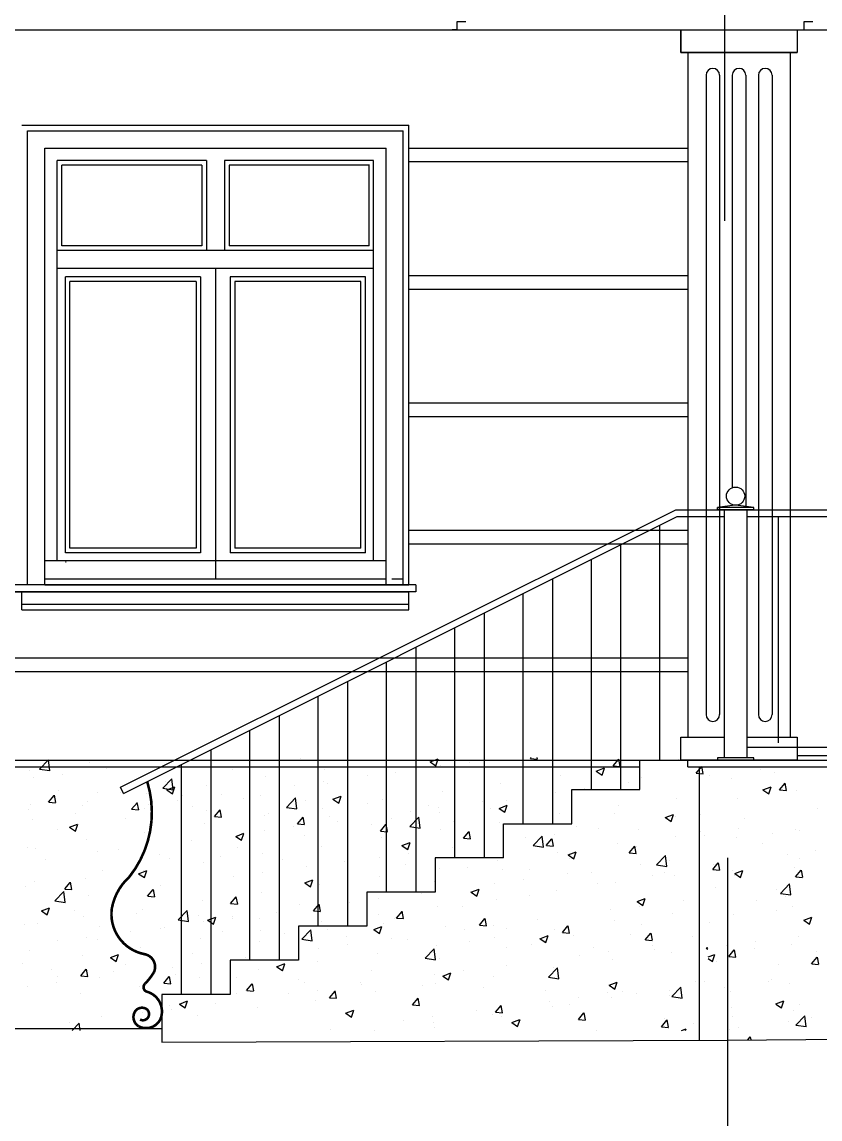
# Model space of a CAD drawing. Extents: x -133165 to 20117, y 15722 to 63536.
# Drawn here: x -75167 to -71661, y 46737 to 51559 of the extents above; entities that cross this region are included whole.
import ezdxf

# ---------------------------------------------------------------- set-up
doc = ezdxf.new("R2010")
doc.units = 0
doc.linetypes.add('GOST2_303_5', pattern=[24, 20, -1.5, 1, -1.5])
doc.layers.get('0').update_dxf_attribs({"linetype": 'CONTINUOUS'})
for name, color, linetype in [('AXIS', 7, 'GOST2_303_5'), ('C1', 33, 'CONTINUOUS'), ('DOORS', 32, 'CONTINUOUS'), ('FRIZ', 173, 'CONTINUOUS'), ('WALL', 5, 'CONTINUOUS')]:
    doc.layers.add(name, color=color, linetype=linetype)

# ---------------------------------------------------------------- blocks, each defined once
blk = doc.blocks.new('*X61')
at = {"linetype": 'CONTINUOUS', "ltscale": 10}
for p, q in [((-75090.1, 48275), (-75050.5, 48316.3)), ((-75044.9, 48267.9), (-75050.5, 48316.2)), ((-74476.1, 48320.9), (-74476.1, 48320.9)), ((-73945.8, 48322.6), (-73945.8, 48322.6)), ((-73374.5, 48306.9), (-73339, 48320.5)), ((-73349, 48289.6), (-73338.7, 48320.3)), ((-72934.4, 48321), (-72930, 48326.2)), ((-72934.1, 48320.9), (-72903.8, 48318.2)), ((-72903.3, 48318.7), (-72904.7, 48326.2)), ((-72570.1, 48289.1), (-72545.6, 48318.3)), ((-72539, 48286.8), (-72544.8, 48318.7)), ((-72283.8, 48316.7), (-72283.8, 48316.7)), ((-75132.7, 48267.5), (-75132.7, 48267.5)), ((-75090, 48275.1), (-75044.8, 48268.1)), ((-74871.9, 48303.2), (-74871.9, 48303.2)), ((-74796.9, 48278.7), (-74796.9, 48278.7)), ((-74242.1, 48271.7), (-74242.1, 48271.7)), ((-73840.2, 48273), (-73840.2, 48273)), ((-73576.4, 48311.1), (-73576.4, 48311.1)), ((-73374.3, 48306.7), (-73349.1, 48289.7)), ((-73329, 48289.2), (-73329, 48289.2)), ((-73231.6, 48312.7), (-73231.6, 48312.7)), ((-73201.8, 48305.9), (-73201.8, 48305.9)), ((-72644.5, 48266.2), (-72608.9, 48279.8)), ((-72644.3, 48266), (-72619, 48249)), ((-72618.9, 48248.9), (-72608.6, 48279.6)), ((-72569.7, 48289), (-72539.4, 48286.4)), ((-72540.4, 48284.1), (-72540.4, 48284.1)), ((-72205.7, 48257.2), (-72181.2, 48286.4)), ((-72174.6, 48255), (-72180.5, 48286.8)), ((-75116.5, 48236.6), (-75116.5, 48236.6)), ((-74989.3, 48253.4), (-74989.3, 48253.4)), ((-74547.9, 48190.9), (-74508.3, 48232.2)), ((-74538.3, 48220.9), (-74538.3, 48220.9)), ((-74502.7, 48183.8), (-74508.3, 48232.1)), ((-74096.8, 48240.5), (-74096.8, 48240.5)), ((-73842.2, 48221.6), (-73842.2, 48221.6)), ((-73649.8, 48247), (-73649.8, 48247)), ((-73527.8, 48261.9), (-73527.8, 48261.9)), ((-72801.3, 48248.4), (-72801.3, 48248.4)), ((-72445, 48236.7), (-72445, 48236.7)), ((-72205.4, 48257.1), (-72175, 48254.5)), ((-72181.8, 48257.5), (-72181.8, 48257.5)), ((-75006.5, 48182.2), (-75006.5, 48182.2)), ((-74834.6, 48170), (-74834.6, 48170)), ((-74735.3, 48170.7), (-74735.3, 48170.7)), ((-74547.9, 48191), (-74502.7, 48184)), ((-74531.4, 48183.7), (-74495.9, 48197.4)), ((-74531.2, 48183.6), (-74505.9, 48166.5)), ((-74505.9, 48166.5), (-74495.6, 48197.2)), ((-74357.6, 48204.7), (-74357.6, 48204.7)), ((-73969.4, 48204.9), (-73969.4, 48204.9)), ((-73824.1, 48211), (-73824.1, 48211)), ((-73321.7, 48177.8), (-73321.7, 48177.8)), ((-73065.1, 48210.3), (-73065.1, 48210.3)), ((-72822.2, 48173.1), (-72822.2, 48173.1)), ((-72741.3, 48185.8), (-72741.3, 48185.8)), ((-72695, 48189.9), (-72695, 48189.9)), ((-72502.6, 48215.2), (-72502.6, 48215.2)), ((-75050.2, 48130.1), (-75025.7, 48159.3)), ((-75049.8, 48130.1), (-75019.5, 48127.4)), ((-75019.1, 48127.9), (-75024.9, 48159.7)), ((-74878.1, 48134.1), (-74878.1, 48134.1)), ((-74685.8, 48098.2), (-74661.3, 48127.4)), ((-74654.7, 48096), (-74660.6, 48127.8)), ((-74621.5, 48166.6), (-74621.5, 48166.6)), ((-74482.6, 48137.3), (-74482.6, 48137.3)), ((-74464.2, 48159.3), (-74464.2, 48159.3)), ((-74290.2, 48162.6), (-74290.2, 48162.6)), ((-74193, 48147.8), (-74193, 48147.8)), ((-74120.3, 48160.2), (-74120.3, 48160.2)), ((-74005.8, 48106.9), (-73966.2, 48148.1)), ((-73960.6, 48099.8), (-73966.2, 48148)), ((-73921.8, 48136.4), (-73921.8, 48136.4)), ((-73801.4, 48143), (-73765.8, 48156.7)), ((-73801.2, 48142.9), (-73775.9, 48125.8)), ((-73775.8, 48125.8), (-73765.5, 48156.5)), ((-73650.6, 48124.9), (-73650.6, 48124.9)), ((-73582.5, 48142), (-73582.5, 48142)), ((-73143, 48130.9), (-73143, 48130.9)), ((-73037.5, 48135), (-73037.5, 48135)), ((-72290, 48147.6), (-72290, 48147.6)), ((-75138.9, 48098.4), (-75138.9, 48098.4)), ((-75130.8, 48119.2), (-75130.8, 48119.2)), ((-74930.6, 48078.3), (-74930.6, 48078.3)), ((-74899.4, 48114), (-74899.4, 48114)), ((-74685.5, 48098.2), (-74655.1, 48095.5)), ((-74628.2, 48102.5), (-74628.2, 48102.5)), ((-74609.8, 48120.6), (-74609.8, 48120.6)), ((-74416.6, 48109.3), (-74416.6, 48109.3)), ((-74357.1, 48091.1), (-74357.1, 48091.1)), ((-74321.4, 48066.4), (-74296.9, 48095.5)), ((-74290.3, 48064.1), (-74296.2, 48096)), ((-74085.9, 48079.6), (-74085.9, 48079.6)), ((-74005.7, 48106.9), (-73960.5, 48099.9)), ((-73846.4, 48103.9), (-73846.4, 48103.9)), ((-73462.6, 48088.8), (-73462.6, 48088.8)), ((-73379.4, 48113.5), (-73379.4, 48113.5)), ((-73335.4, 48105.6), (-73335.4, 48105.6)), ((-73333.8, 48084.1), (-73333.8, 48084.1)), ((-73108.3, 48102), (-73108.3, 48102)), ((-73071.3, 48102.3), (-73035.7, 48116)), ((-73071.1, 48102.2), (-73045.8, 48085.1)), ((-73045.8, 48085.1), (-73035.5, 48115.8)), ((-72837.1, 48090.5), (-72837.1, 48090.5)), ((-72807.4, 48079.3), (-72807.4, 48079.3)), ((-72565.9, 48079.1), (-72565.9, 48079.1)), ((-72546.6, 48115), (-72546.6, 48115)), ((-72341.3, 48061.6), (-72305.7, 48075.3)), ((-72315.7, 48044.4), (-72305.4, 48075.1)), ((-72188.3, 48073.8), (-72188.3, 48073.8)), ((-75123, 48053), (-75123, 48053)), ((-74958.3, 48019.9), (-74922.7, 48033.5)), ((-74932.7, 48002.6), (-74922.4, 48033.3)), ((-74712.8, 48058.5), (-74712.8, 48058.5)), ((-74363.8, 48035.6), (-74363.8, 48035.6)), ((-74321.1, 48066.3), (-74290.7, 48063.6)), ((-74103, 48071.4), (-74103, 48071.4)), ((-73957.1, 48034.5), (-73932.6, 48063.7)), ((-73956.7, 48034.4), (-73926.4, 48031.8)), ((-73926, 48032.2), (-73931.8, 48064.1)), ((-73814.7, 48068.1), (-73814.7, 48068.1)), ((-73783.4, 48046.6), (-73783.4, 48046.6)), ((-73630.1, 48033.3), (-73630.1, 48033.3)), ((-73592.7, 48002.6), (-73568.2, 48031.8)), ((-73561.6, 48000.4), (-73567.5, 48032.2)), ((-73543.5, 48056.7), (-73543.5, 48056.7)), ((-73463.6, 48022.8), (-73424, 48064)), ((-73418.4, 48015.7), (-73424, 48063.9)), ((-73272.3, 48045.2), (-73272.3, 48045.2)), ((-73071.3, 48041.2), (-73071.3, 48041.2)), ((-73001.1, 48033.8), (-73001.1, 48033.8)), ((-72341, 48061.5), (-72315.8, 48044.5)), ((-72315.5, 48057.1), (-72315.5, 48057.1)), ((-72294.7, 48067.6), (-72294.7, 48067.6)), ((-75009.1, 48007.6), (-75009.1, 48007.6)), ((-74958, 48019.7), (-74932.8, 48002.7)), ((-74627.7, 47997.5), (-74627.7, 47997.5)), ((-74228.2, 47979.2), (-74192.6, 47992.8)), ((-74228, 47979), (-74202.7, 47962)), ((-74202.7, 47961.9), (-74192.4, 47992.6)), ((-74103, 48004.5), (-74103, 48004.5)), ((-73975.8, 48021.3), (-73975.8, 48021.3)), ((-73926.3, 47982.4), (-73926.3, 47982.4)), ((-73592.4, 48002.5), (-73562, 47999.9)), ((-73463.6, 48022.8), (-73418.4, 48015.8)), ((-73327.9, 48008.7), (-73327.9, 48008.7)), ((-73228.3, 47970.7), (-73203.8, 47999.9)), ((-73197.2, 47968.5), (-73203.1, 48000.3)), ((-72921.4, 47938.7), (-72881.9, 47979.9)), ((-72876.3, 47931.6), (-72881.9, 47979.8)), ((-72828.7, 47989.5), (-72828.7, 47989.5)), ((-72730, 48022.3), (-72730, 48022.3)), ((-72636.3, 48014.9), (-72636.3, 48014.9)), ((-72458.8, 48010.9), (-72458.8, 48010.9)), ((-72296.2, 47978.4), (-72296.2, 47978.4)), ((-72187.6, 47999.4), (-72187.6, 47999.4)), ((-72169.7, 47984.4), (-72169.7, 47984.4)), ((-75145.1, 47929.2), (-75145.1, 47929.2)), ((-74884.2, 47965), (-74884.2, 47965)), ((-74616.2, 47937), (-74616.2, 47937)), ((-74423.8, 47962.3), (-74423.8, 47962.3)), ((-74222.6, 47931.6), (-74222.6, 47931.6)), ((-73852.6, 47934.8), (-73852.6, 47934.8)), ((-73588.7, 47972.9), (-73588.7, 47972.9)), ((-73498.1, 47938.5), (-73462.6, 47952.1)), ((-73497.9, 47938.3), (-73472.7, 47921.3)), ((-73472.6, 47921.3), (-73462.3, 47951.9)), ((-73276.7, 47930.5), (-73276.7, 47930.5)), ((-73228, 47970.7), (-73197.6, 47968)), ((-72955.8, 47972.8), (-72955.8, 47972.8)), ((-72921.4, 47938.7), (-72876.2, 47931.7)), ((-72864, 47938.8), (-72839.5, 47968)), ((-72863.6, 47938.8), (-72833.3, 47936.1)), ((-72832.9, 47936.6), (-72838.7, 47968.4)), ((-72552.8, 47945.9), (-72552.8, 47945.9)), ((-72499.6, 47907), (-72475.1, 47936.2)), ((-72468.5, 47904.7), (-72474.4, 47936.6)), ((-72466, 47933.6), (-72466, 47933.6)), ((-75107.6, 47924), (-75107.6, 47924)), ((-74836.4, 47912.5), (-74836.4, 47912.5)), ((-74743.4, 47920.2), (-74743.4, 47920.2)), ((-74565.2, 47901.1), (-74565.2, 47901.1)), ((-74518.8, 47880.7), (-74518.8, 47880.7)), ((-74294.1, 47889.6), (-74294.1, 47889.6)), ((-74109.2, 47902.3), (-74109.2, 47902.3)), ((-73596.2, 47888.5), (-73596.2, 47888.5)), ((-73469.1, 47905.2), (-73469.1, 47905.2)), ((-72813.6, 47910.2), (-72813.6, 47910.2)), ((-72768.1, 47897.8), (-72732.5, 47911.5)), ((-72767.9, 47897.7), (-72742.6, 47880.6)), ((-72762.3, 47882.7), (-72762.3, 47882.7)), ((-72742.5, 47880.6), (-72732.2, 47911.3)), ((-72499.3, 47906.9), (-72468.9, 47904.3)), ((-72379.3, 47854.6), (-72339.7, 47895.8)), ((-72334.1, 47847.5), (-72339.7, 47895.7)), ((-75064.2, 47878), (-75064.2, 47878)), ((-74370, 47866.5), (-74370, 47866.5)), ((-74022.9, 47878.2), (-74022.9, 47878.2)), ((-73917.1, 47846.2), (-73917.1, 47846.2)), ((-73751.7, 47866.7), (-73751.7, 47866.7)), ((-73480.5, 47855.2), (-73480.5, 47855.2)), ((-73334.1, 47839.5), (-73334.1, 47839.5)), ((-73209.3, 47843.8), (-73209.3, 47843.8)), ((-73077.5, 47872.1), (-73077.5, 47872.1)), ((-73058.5, 47831.9), (-73058.5, 47831.9)), ((-72938.1, 47832.3), (-72938.1, 47832.3)), ((-72449.1, 47856.7), (-72449.1, 47856.7)), ((-72379.2, 47854.6), (-72334.1, 47847.6)), ((-72321.9, 47873.5), (-72321.9, 47873.5)), ((-74890.4, 47795.9), (-74890.4, 47795.9)), ((-74815.1, 47829.8), (-74815.1, 47829.8)), ((-74655, 47815.3), (-74619.5, 47829)), ((-74654.8, 47815.2), (-74629.6, 47798.1)), ((-74633.8, 47828.4), (-74633.8, 47828.4)), ((-74629.5, 47798.1), (-74619.2, 47828.8)), ((-74236.6, 47804.2), (-74236.6, 47804.2)), ((-74109.5, 47820.9), (-74109.5, 47820.9)), ((-73925, 47774.6), (-73889.4, 47788.3)), ((-73899.4, 47757.4), (-73889.1, 47788.1)), ((-73594.9, 47803.8), (-73594.9, 47803.8)), ((-72962.3, 47789.2), (-72962.3, 47789.2)), ((-72769.9, 47814.5), (-72769.9, 47814.5)), ((-72667, 47820.9), (-72667, 47820.9)), ((-72395.8, 47809.4), (-72395.8, 47809.4)), ((-72344.3, 47822), (-72344.3, 47822)), ((-72302.4, 47809.3), (-72302.4, 47809.3)), ((-75151.3, 47760.1), (-75151.3, 47760.1)), ((-75111.4, 47779), (-75111.4, 47779)), ((-75022.7, 47696.1), (-74983.2, 47737.3)), ((-74977.5, 47689), (-74983.2, 47737.2)), ((-74979.7, 47748), (-74955.2, 47777.2)), ((-74979.4, 47747.9), (-74949, 47745.3)), ((-74948.6, 47745.8), (-74954.5, 47777.6)), ((-74749.9, 47736.6), (-74749.9, 47736.6)), ((-74615.3, 47716.1), (-74590.8, 47745.3)), ((-74584.2, 47713.9), (-74590.1, 47745.7)), ((-74557.5, 47761.9), (-74557.5, 47761.9)), ((-73924.8, 47774.5), (-73899.5, 47757.4)), ((-73858.7, 47765.7), (-73858.7, 47765.7)), ((-73354.8, 47781), (-73354.8, 47781)), ((-73194.9, 47734), (-73159.3, 47747.6)), ((-73169.4, 47716.7), (-73159.1, 47747.4)), ((-73089.5, 47772.4), (-73089.5, 47772.4)), ((-72819.8, 47741), (-72819.8, 47741)), ((-72640.5, 47771.2), (-72640.5, 47771.2)), ((-72559, 47776.8), (-72559, 47776.8)), ((-75022.7, 47696.1), (-74977.5, 47689.1)), ((-74877, 47719.9), (-74877, 47719.9)), ((-74615, 47716.1), (-74584.6, 47713.4)), ((-74376.2, 47697.4), (-74376.2, 47697.4)), ((-74250.9, 47684.2), (-74226.5, 47713.4)), ((-74219.8, 47682), (-74225.7, 47713.9)), ((-74115.3, 47733.2), (-74115.3, 47733.2)), ((-73729.9, 47688.1), (-73729.9, 47688.1)), ((-73651, 47730.2), (-73651, 47730.2)), ((-73602.7, 47704.9), (-73602.7, 47704.9)), ((-73410.3, 47730.2), (-73410.3, 47730.2)), ((-73194.7, 47733.8), (-73169.4, 47716.8)), ((-73083.6, 47703), (-73083.6, 47703)), ((-72936.8, 47720.3), (-72936.8, 47720.3)), ((-72464.9, 47693.3), (-72429.3, 47706.9)), ((-72464.6, 47693.1), (-72439.4, 47676.1)), ((-72439.3, 47676), (-72429, 47706.7)), ((-72263.2, 47698.4), (-72263.2, 47698.4)), ((-75081.9, 47651.5), (-75046.3, 47665.1)), ((-75081.7, 47651.3), (-75056.4, 47634.3)), ((-75056.3, 47634.2), (-75046, 47664.9)), ((-74935.3, 47652.9), (-74935.3, 47652.9)), ((-74664.2, 47641.5), (-74664.2, 47641.5)), ((-74640, 47659.3), (-74640, 47659.3)), ((-74480.6, 47612), (-74441, 47653.2)), ((-74435.4, 47604.9), (-74441, 47653.1)), ((-74250.6, 47684.2), (-74220.3, 47681.5)), ((-74050.7, 47645.9), (-74050.7, 47645.9)), ((-73947.3, 47679.3), (-73947.3, 47679.3)), ((-73886.6, 47652.4), (-73862.1, 47681.6)), ((-73886.3, 47652.3), (-73855.9, 47649.6)), ((-73855.5, 47650.1), (-73861.3, 47682)), ((-73522.2, 47620.5), (-73497.7, 47649.7)), ((-73491.1, 47618.2), (-73497, 47650.1)), ((-73340.2, 47670.4), (-73340.2, 47670.4)), ((-73233.1, 47669.5), (-73233.1, 47669.5)), ((-72582.7, 47656.4), (-72582.7, 47656.4)), ((-72455.6, 47673.1), (-72455.6, 47673.1)), ((-72308.6, 47640.2), (-72308.6, 47640.2)), ((-75157.4, 47591), (-75157.4, 47591)), ((-75099.4, 47596.2), (-75099.4, 47596.2)), ((-74896.6, 47626.8), (-74896.6, 47626.8)), ((-74480.5, 47612), (-74435.3, 47605)), ((-74393, 47630), (-74393, 47630)), ((-74370.3, 47603.8), (-74370.3, 47603.8)), ((-74351.8, 47610.8), (-74316.2, 47624.4)), ((-74351.6, 47610.6), (-74326.3, 47593.6)), ((-74326.3, 47593.6), (-74316, 47624.3)), ((-74243.6, 47628.4), (-74243.6, 47628.4)), ((-74243.1, 47620.5), (-74243.1, 47620.5)), ((-74121.8, 47618.6), (-74121.8, 47618.6)), ((-73864.9, 47596.6), (-73864.9, 47596.6)), ((-73850.6, 47607.1), (-73850.6, 47607.1)), ((-73601.1, 47634.7), (-73601.1, 47634.7)), ((-73579.4, 47595.7), (-73579.4, 47595.7)), ((-73529.3, 47618.6), (-73529.3, 47618.6)), ((-73521.9, 47620.4), (-73491.5, 47617.8)), ((-73157.8, 47588.6), (-73133.3, 47617.8)), ((-73126.7, 47586.4), (-73132.6, 47618.2)), ((-72903.6, 47614.1), (-72903.6, 47614.1)), ((-72565.2, 47607.7), (-72565.2, 47607.7)), ((-72446.5, 47593.4), (-72446.5, 47593.4)), ((-74828.2, 47584.7), (-74828.2, 47584.7)), ((-74691.1, 47561.6), (-74691.1, 47561.6)), ((-74557, 47573.2), (-74557, 47573.2)), ((-74539.8, 47577.6), (-74539.8, 47577.6)), ((-74285.9, 47561.8), (-74285.9, 47561.8)), ((-74121.5, 47564.1), (-74121.5, 47564.1)), ((-74014.7, 47550.3), (-74014.7, 47550.3)), ((-73938.4, 47527.9), (-73898.8, 47569.2)), ((-73893.2, 47520.8), (-73898.8, 47569.1)), ((-73825.6, 47567.8), (-73825.6, 47567.8)), ((-73621.8, 47570.1), (-73586.2, 47583.8)), ((-73621.5, 47570), (-73596.3, 47552.9)), ((-73596.2, 47552.9), (-73585.9, 47583.6)), ((-73308.2, 47584.2), (-73308.2, 47584.2)), ((-73223.1, 47572.1), (-73223.1, 47572.1)), ((-73157.5, 47588.5), (-73127.2, 47585.9)), ((-73096, 47588.8), (-73096, 47588.8)), ((-73037.1, 47572.7), (-73037.1, 47572.7)), ((-72891.7, 47529.4), (-72856.1, 47543.1)), ((-72866.2, 47512.2), (-72855.9, 47542.9)), ((-72826, 47571.9), (-72826, 47571.9)), ((-72793.5, 47556.7), (-72769, 47585.9)), ((-72793.1, 47556.7), (-72762.8, 47554)), ((-72762.4, 47554.5), (-72768.2, 47586.3)), ((-72765.9, 47561.3), (-72765.9, 47561.3)), ((-72742.8, 47542.5), (-72742.8, 47542.5)), ((-72494.7, 47549.8), (-72494.7, 47549.8)), ((-72429.1, 47524.9), (-72404.6, 47554)), ((-72398, 47522.6), (-72403.9, 47554.4)), ((-75010.7, 47519.5), (-75010.7, 47519.5)), ((-74883.5, 47536.2), (-74883.5, 47536.2)), ((-74836.1, 47526.7), (-74836.1, 47526.7)), ((-74382.3, 47528.3), (-74382.3, 47528.3)), ((-74121.8, 47516.9), (-74121.8, 47516.9)), ((-73938.4, 47528), (-73893.2, 47520.9)), ((-73743.5, 47538.9), (-73743.5, 47538.9)), ((-73736.4, 47504.5), (-73736.4, 47504.5)), ((-73544, 47529.8), (-73544, 47529.8)), ((-73472.3, 47527.4), (-73472.3, 47527.4)), ((-73346.4, 47501.3), (-73346.4, 47501.3)), ((-73201.1, 47516), (-73201.1, 47516)), ((-73089.8, 47533.8), (-73089.8, 47533.8)), ((-72930, 47504.5), (-72930, 47504.5)), ((-72891.5, 47529.3), (-72866.2, 47512.2)), ((-72428.8, 47524.8), (-72398.4, 47522.1)), ((-72396.8, 47498.1), (-72396.8, 47498.1)), ((-72223.5, 47538.4), (-72223.5, 47538.4)), ((-75132.3, 47475.9), (-75132.3, 47475.9)), ((-74902.8, 47457.7), (-74902.8, 47457.7)), ((-74778.6, 47446.9), (-74743.1, 47460.6)), ((-74778.4, 47446.8), (-74753.2, 47429.8)), ((-74753.1, 47429.7), (-74742.8, 47460.4)), ((-74646.2, 47490.2), (-74646.2, 47490.2)), ((-74418.1, 47466.1), (-74418.1, 47466.1)), ((-73863.5, 47487.7), (-73863.5, 47487.7)), ((-73607.2, 47465.6), (-73607.2, 47465.6)), ((-73396.2, 47443.8), (-73356.7, 47485.1)), ((-73351.1, 47436.7), (-73356.7, 47485)), ((-73039, 47491.7), (-73039, 47491.7)), ((-72716.4, 47456), (-72716.4, 47456)), ((-72658.8, 47493), (-72658.8, 47493)), ((-72589.2, 47472.7), (-72589.2, 47472.7)), ((-72387.6, 47481.6), (-72387.6, 47481.6)), ((-72314.7, 47471.1), (-72314.7, 47471.1)), ((-72161.6, 47488.7), (-72154.5, 47491.5)), ((-72161.4, 47488.6), (-72154.5, 47484)), ((-75163.6, 47421.9), (-75163.6, 47421.9)), ((-74714.3, 47415.2), (-74714.3, 47415.2)), ((-74503.9, 47403.4), (-74503.9, 47403.4)), ((-74376.7, 47420.2), (-74376.7, 47420.2)), ((-74184.4, 47445.5), (-74184.4, 47445.5)), ((-74048.6, 47406.3), (-74013, 47419.9)), ((-74048.4, 47406.1), (-74023.1, 47389.1)), ((-74023, 47389), (-74012.7, 47419.7)), ((-73871.1, 47427.5), (-73871.1, 47427.5)), ((-73396.2, 47443.9), (-73351, 47436.9)), ((-73335.3, 47440.8), (-73335.3, 47440.8)), ((-73037.2, 47413.8), (-73037.2, 47413.8)), ((-72854.1, 47359.8), (-72814.5, 47401)), ((-72832.2, 47402.8), (-72832.2, 47402.8)), ((-72808.9, 47352.7), (-72814.5, 47400.9)), ((-72571.3, 47438.6), (-72571.3, 47438.6)), ((-75036.4, 47394.7), (-75036.4, 47394.7)), ((-75010.6, 47364.4), (-75010.6, 47364.4)), ((-74909.2, 47365.9), (-74884.7, 47395.1)), ((-74908.9, 47365.8), (-74878.5, 47363.2)), ((-74878.1, 47363.7), (-74884, 47395.5)), ((-74824.7, 47361.2), (-74824.7, 47361.2)), ((-74765.2, 47383.3), (-74765.2, 47383.3)), ((-74544.8, 47334), (-74520.3, 47363.2)), ((-74513.7, 47331.8), (-74519.6, 47363.6)), ((-74494, 47371.8), (-74494, 47371.8)), ((-74388.5, 47359.2), (-74388.5, 47359.2)), ((-74222.9, 47360.3), (-74222.9, 47360.3)), ((-74127.7, 47394.9), (-74127.7, 47394.9)), ((-73631.6, 47390), (-73631.6, 47390)), ((-73356.8, 47371.7), (-73356.8, 47371.7)), ((-73318.5, 47365.6), (-73283, 47379.2)), ((-73318.3, 47365.4), (-73293, 47348.4)), ((-73293, 47348.3), (-73282.7, 47379)), ((-73229.6, 47388.4), (-73229.6, 47388.4)), ((-73096, 47364.7), (-73096, 47364.7)), ((-72854, 47359.8), (-72808.9, 47352.8)), ((-75144.3, 47319.1), (-75144.3, 47319.1)), ((-75017.1, 47335.9), (-75017.1, 47335.9)), ((-74652.4, 47321.1), (-74652.4, 47321.1)), ((-74544.5, 47333.9), (-74514.1, 47331.3)), ((-74180.5, 47302.1), (-74156, 47331.3)), ((-74180.1, 47302.1), (-74149.8, 47299.4)), ((-74149.4, 47299.9), (-74155.2, 47331.7)), ((-73951.7, 47348.9), (-73951.7, 47348.9)), ((-73927.8, 47339.1), (-73927.8, 47339.1)), ((-73870, 47304.1), (-73870, 47304.1)), ((-73680.5, 47337.4), (-73680.5, 47337.4)), ((-73677.6, 47329.5), (-73677.6, 47329.5)), ((-73409.3, 47326), (-73409.3, 47326)), ((-73352.6, 47332.2), (-73352.6, 47332.2)), ((-73138.1, 47314.5), (-73138.1, 47314.5)), ((-72867, 47303.1), (-72867, 47303.1)), ((-72588.5, 47324.9), (-72552.9, 47338.5)), ((-72588.2, 47324.7), (-72563, 47307.7)), ((-72562.9, 47307.7), (-72552.6, 47338.4)), ((-72320.9, 47302), (-72320.9, 47302)), ((-72311.9, 47275.7), (-72272.4, 47316.9)), ((-72266.8, 47268.6), (-72272.4, 47316.8)), ((-72209.6, 47340), (-72209.6, 47340)), ((-72171.2, 47341.1), (-72171.2, 47341.1)), ((-74909, 47288.6), (-74909, 47288.6)), ((-74475.4, 47242.4), (-74439.8, 47256.1)), ((-74449.9, 47225.2), (-74439.6, 47255.9)), ((-74224.1, 47288.3), (-74224.1, 47288.3)), ((-73997.2, 47287.4), (-73997.2, 47287.4)), ((-73877.3, 47258.4), (-73877.3, 47258.4)), ((-73816.1, 47270.3), (-73791.6, 47299.4)), ((-73815.8, 47270.2), (-73785.4, 47267.5)), ((-73785, 47268), (-73790.9, 47299.9)), ((-73613.4, 47296.4), (-73613.4, 47296.4)), ((-73451.7, 47238.4), (-73427.2, 47267.6)), ((-73420.6, 47236.1), (-73426.5, 47268)), ((-72850, 47255.6), (-72850, 47255.6)), ((-72722.8, 47272.4), (-72722.8, 47272.4)), ((-72595.8, 47291.6), (-72595.8, 47291.6)), ((-72577.5, 47269.5), (-72577.5, 47269.5)), ((-72530.4, 47297.7), (-72530.4, 47297.7)), ((-72467.5, 47290.3), (-72467.5, 47290.3)), ((-72324.6, 47280.1), (-72324.6, 47280.1)), ((-72311.9, 47275.7), (-72266.7, 47268.7)), ((-74520.3, 47237.4), (-74520.3, 47237.4)), ((-74510.4, 47219.8), (-74510.4, 47219.8)), ((-74475.2, 47242.3), (-74449.9, 47225.2)), ((-74318, 47245.2), (-74318, 47245.2)), ((-74133.9, 47225.8), (-74133.9, 47225.8)), ((-73745.4, 47201.7), (-73709.8, 47215.4)), ((-73719.8, 47184.5), (-73709.5, 47215.2)), ((-73451.4, 47238.3), (-73421, 47235.7)), ((-73170.8, 47213.4), (-73170.8, 47213.4)), ((-73087.3, 47206.5), (-73062.9, 47235.7)), ((-73087, 47206.4), (-73056.7, 47203.8)), ((-73056.3, 47204.3), (-73062.1, 47236.1)), ((-72838.3, 47233.7), (-72838.3, 47233.7)), ((-72763.8, 47239.4), (-72763.8, 47239.4)), ((-74958.4, 47160.8), (-74958.4, 47160.8)), ((-74946.7, 47126.2), (-74915.8, 47158.4)), ((-74912.1, 47126.2), (-74915.8, 47158.3)), ((-74816.6, 47186.6), (-74816.6, 47186.6)), ((-74637.6, 47203.1), (-74637.6, 47203.1)), ((-74394.7, 47190.1), (-74394.7, 47190.1)), ((-73745.1, 47201.6), (-73719.9, 47184.5)), ((-73490.4, 47171.3), (-73490.4, 47171.3)), ((-73363.2, 47188.1), (-73363.2, 47188.1)), ((-73358.8, 47163.1), (-73358.8, 47163.1)), ((-73102.2, 47195.6), (-73102.2, 47195.6)), ((-73060, 47188.6), (-73060, 47188.6)), ((-73015.3, 47161), (-72979.7, 47174.7)), ((-73015.1, 47160.9), (-72989.8, 47143.9)), ((-72989.8, 47143.8), (-72979.5, 47174.5)), ((-72723, 47174.6), (-72698.5, 47203.8)), ((-72722.7, 47174.6), (-72692.3, 47171.9)), ((-72691.9, 47172.4), (-72697.8, 47204.2)), ((-72358.6, 47142.7), (-72334.1, 47171.9)), ((-72345.8, 47178.8), (-72345.8, 47178.8)), ((-72327.5, 47140.5), (-72333.4, 47172.3)), ((-75150.8, 47135.5), (-75150.8, 47135.5)), ((-75135.3, 47135.1), (-75135.3, 47135.1)), ((-75112.8, 47135.7), (-75112.8, 47135.7)), ((-74658.5, 47152), (-74658.5, 47152)), ((-73811.2, 47129.1), (-73811.2, 47129.1)), ((-73619.6, 47127.3), (-73619.6, 47127.3)), ((-73356.3, 47137.7), (-73356.3, 47137.7)), ((-72642, 47127.9), (-72642, 47127.9)), ((-72358.3, 47142.7), (-72327.9, 47140)), ((-72343.3, 47139.6), (-72343.3, 47139.6)), ((-72327.1, 47132.9), (-72327.1, 47132.9)), ((-72269.9, 47126.2), (-72249.7, 47134)), ((-72251.9, 47126.2), (-72249.4, 47133.8)), ((-72216.1, 47156.3), (-72216.1, 47156.3))]:
    blk.add_line(p, q, dxfattribs=at)
blk = doc.blocks.new('*X62')
at = {"linetype": 'CONTINUOUS', "ltscale": 10}
for p, q in [((-71922.5, 48274.2), (-71922.5, 48274.2)), ((-72146.7, 48245.9), (-72146.7, 48245.9)), ((-72052.6, 48232.6), (-72052.6, 48232.6)), ((-71860.2, 48257.9), (-71860.2, 48257.9)), ((-71912.3, 48183.9), (-71876.8, 48197.5)), ((-71912.1, 48183.7), (-71886.8, 48166.7)), ((-71886.8, 48166.7), (-71876.5, 48197.4)), ((-71839.2, 48183.7), (-71814.8, 48212.9)), ((-71838.9, 48183.7), (-71808.6, 48181)), ((-71808.2, 48181.5), (-71814, 48213.3)), ((-71763.3, 48179.8), (-71763.3, 48179.8)), ((-72024.1, 48144), (-72024.1, 48144)), ((-71673, 48099.8), (-71673, 48099.8)), ((-71993.8, 48057.6), (-71993.8, 48057.6)), ((-72021.5, 48014.6), (-72021.5, 48014.6)), ((-71871.4, 47993.7), (-71871.4, 47993.7)), ((-71769.4, 48010.7), (-71769.4, 48010.7)), ((-71750.3, 48003.1), (-71750.3, 48003.1)), ((-72030.3, 47974.9), (-72030.3, 47974.9)), ((-71914.3, 47946.3), (-71914.3, 47946.3)), ((-71806.6, 47899.4), (-71806.6, 47899.4)), ((-71749.7, 47882.1), (-71749.7, 47882.1)), ((-71679.4, 47916.2), (-71679.4, 47916.2)), ((-72133.1, 47833.5), (-72108.6, 47862.7)), ((-72132.8, 47833.4), (-72102.5, 47830.8)), ((-72127.4, 47857.2), (-72127.4, 47857.2)), ((-72102, 47831.2), (-72107.9, 47863.1)), ((-71775.6, 47841.6), (-71775.6, 47841.6)), ((-72045.9, 47831.3), (-72045.9, 47831.3)), ((-72036.4, 47805.8), (-72036.4, 47805.8)), ((-72035.9, 47815.5), (-72000.4, 47829.2)), ((-72035.7, 47815.4), (-72010.5, 47798.3)), ((-72010.4, 47798.3), (-72000.1, 47829)), ((-71768.8, 47801.6), (-71744.3, 47830.8)), ((-71768.4, 47801.5), (-71738.1, 47798.9)), ((-71737.7, 47799.4), (-71743.5, 47831.2)), ((-72122.5, 47756.3), (-72122.5, 47756.3)), ((-71851.3, 47744.9), (-71851.3, 47744.9)), ((-71835, 47728.9), (-71795.5, 47770.2)), ((-71789.9, 47721.8), (-71795.5, 47770.1)), ((-71940.3, 47699.1), (-71940.3, 47699.1)), ((-71835, 47728.9), (-71789.8, 47721.9)), ((-71813.1, 47715.8), (-71813.1, 47715.8)), ((-71851.9, 47653.5), (-71851.9, 47653.5)), ((-71781.8, 47672.5), (-71781.8, 47672.5)), ((-72148.2, 47602.6), (-72148.2, 47602.6)), ((-72042.6, 47636.7), (-72042.6, 47636.7)), ((-71732.7, 47611), (-71697.1, 47624.6)), ((-71732.5, 47610.8), (-71707.2, 47593.8)), ((-71707.2, 47593.7), (-71696.9, 47624.4)), ((-72073.9, 47498.7), (-72073.9, 47498.7)), ((-71946.7, 47515.5), (-71946.7, 47515.5)), ((-71788, 47503.4), (-71788, 47503.4)), ((-71754.3, 47540.8), (-71754.3, 47540.8)), ((-72152.4, 47449.9), (-72124, 47460.8)), ((-72134, 47429.9), (-72123.7, 47460.6)), ((-72062.6, 47451.4), (-72038.2, 47480.6)), ((-72062.3, 47451.3), (-72032, 47448.7)), ((-72048.8, 47467.6), (-72048.8, 47467.6)), ((-72031.6, 47449.1), (-72037.4, 47481)), ((-71950.3, 47485.3), (-71950.3, 47485.3)), ((-71698.3, 47419.5), (-71673.8, 47448.7)), ((-71679.1, 47473.8), (-71679.1, 47473.8)), ((-71667.2, 47417.2), (-71673.1, 47449.1)), ((-72152.4, 47442.4), (-72134.1, 47429.9)), ((-72114.3, 47428.5), (-72114.3, 47428.5)), ((-71843.2, 47417.1), (-71843.2, 47417.1)), ((-71698, 47419.4), (-71667.6, 47416.8)), ((-71872.9, 47350.4), (-71872.9, 47350.4)), ((-72080.4, 47315.1), (-72080.4, 47315.1)), ((-71888, 47340.4), (-71888, 47340.4)), ((-71794.2, 47334.3), (-71794.2, 47334.3)), ((-72055, 47298.5), (-72055, 47298.5)), ((-71856.3, 47242.6), (-71820.7, 47256.3)), ((-71830.8, 47225.4), (-71820.5, 47256.1)), ((-72051.3, 47227.1), (-72051.3, 47227.1)), ((-71856.1, 47242.5), (-71830.8, 47225.4)), ((-71780.1, 47215.6), (-71780.1, 47215.6)), ((-71751.2, 47238.9), (-71751.2, 47238.9)), ((-72047.4, 47188), (-72047.4, 47188)), ((-71800.3, 47165.1), (-71800.3, 47165.1)), ((-71767.7, 47150), (-71728.1, 47191.2)), ((-71722.5, 47142.9), (-71728.1, 47191.1)), ((-71700.8, 47182.3), (-71700.8, 47182.3)), ((-72061.2, 47129.4), (-72061.2, 47129.4)), ((-72021.6, 47140.1), (-72021.6, 47140.1)), ((-71767.6, 47150), (-71722.5, 47143)), ((-71979.3, 47084.6), (-71967.7, 47098.4)), ((-71964.3, 47084.6), (-71966.9, 47098.9))]:
    blk.add_line(p, q, dxfattribs=at)

msp = doc.modelspace()

# ---------------------------------------------------------------- linework, layer by layer
at = {"ltscale": 10}
for p, q in [((-73217.6, 51558.6), (-73257.6, 51558.6)), ((-73257.6, 51558.6), (-73257.6, 51524.6)), ((-71692.4, 51558.6), (-71732.4, 51558.6)), ((-71732.4, 51558.6), (-71732.4, 51524.6)), ((-88632.4, 51524.6), (-67852.4, 51524.6)), ((-85717.4, 51524.6), (-71732.4, 51524.6)), ((-73257.6, 51524.6), (-73277.6, 51524.6)), ((-72272.4, 51524.6), (-72272.4, 51424.6)), ((-71762.4, 51524.6), (-71762.4, 51424.6)), ((-72272.4, 51424.6), (-71762.4, 51424.6)), ((-72242.4, 51424.6), (-72242.4, 48414.6)), ((-71792.4, 51424.6), (-71792.4, 48414.6)), ((-72162.4, 51324.6), (-72162.4, 48514.6)), ((-72102.4, 51324.6), (-72102.4, 48514.6)), ((-72047.4, 51324.6), (-72047.4, 49511.7)), ((-71987.4, 51324.6), (-71987.4, 49429)), ((-71932.4, 51324.6), (-71932.4, 48514.6)), ((-71872.4, 51324.6), (-71872.4, 49234.6)), ((-73467.4, 51004.6), (-72242.4, 51004.6)), ((-73467.4, 50944.6), (-72242.4, 50944.6)), ((-73467.4, 50444.6), (-72242.4, 50444.6)), ((-73467.4, 50384.6), (-72242.4, 50384.6)), ((-73467.4, 49884.6), (-72242.4, 49884.6)), ((-73467.4, 49824.6), (-72242.4, 49824.6)), ((-72035.5, 49434.6), (-72112.5, 49424.6)), ((-71952.5, 49424.6), (-72112.5, 49424.6)), ((-72112.5, 49414.6), (-72112.5, 49424.6)), ((-71952.5, 49424.6), (-72032.5, 49434.6)), ((-71952.5, 49414.6), (-71952.5, 49424.6)), ((-74734, 48195.4), (-72295.5, 49414.6)), ((-74720.9, 48168.4), (-72288.4, 49384.6)), ((-72295.5, 49414.6), (-65029.7, 49414.6)), ((-72288.4, 49384.6), (-72082.5, 49384.6)), ((-71952.5, 49414.6), (-72112.5, 49414.6)), ((-72082.5, 49414.6), (-72082.5, 48324.6)), ((-71982.5, 49414.6), (-71982.5, 48324.6)), ((-71982.5, 49384.6), (-69365.5, 49384.6)), ((-71845.7, 49384.6), (-71845.7, 48391)), ((-72367.4, 49345.1), (-72367.4, 48314.6)), ((-73467.4, 49324.6), (-72242.4, 49324.6)), ((-71872.4, 49304.6), (-71872.4, 48514.6)), ((-73467.4, 49264.6), (-72242.4, 49264.6)), ((-72537.4, 49260.1), (-72537.4, 48184.6)), ((-72667.4, 49195.1), (-72667.4, 48184.6)), ((-72837.4, 49110.1), (-72837.4, 48034.6)), ((-73437.4, 49084.5), (-75197.4, 49084.5)), ((-73437.4, 49054.6), (-75197.4, 49054.6)), ((-75197.4, 49054.5), (-73467.4, 49054.5)), ((-75067.4, 49084.6), (-75167.4, 49084.6)), ((-75167.4, 49054.6), (-73467.4, 49054.6)), ((-75067.4, 49084.6), (-73567.4, 49084.6)), ((-73567.4, 49084.6), (-73467.4, 49084.6)), ((-73437.4, 49084.6), (-73437.4, 49054.6)), ((-72967.4, 49045.1), (-72967.4, 48034.6)), ((-75167.4, 48999.6), (-73467.4, 48999.6)), ((-75167.4, 48974.6), (-73467.4, 48974.6)), ((-73137.4, 48960.1), (-73137.4, 47884.6)), ((-73267.4, 48895.1), (-73267.4, 47884.6)), ((-73437.4, 48810.1), (-73437.4, 47734.6)), ((-79792.1, 48764.6), (-72242.4, 48764.6)), ((-79792.1, 48704.6), (-72242.4, 48704.6)), ((-73567.4, 48745.1), (-73567.4, 47734.6)), ((-73737.4, 48660.1), (-73737.4, 47584.6)), ((-73867.4, 48595.1), (-73867.4, 47584.6)), ((-74037.4, 48510.1), (-74037.4, 47434.6)), ((-74167.4, 48445.1), (-74167.4, 47434.6)), ((-71982.5, 48371), (-64979.7, 48371)), ((-79792.1, 48314.6), (-64805.1, 48314.6)), ((-74337.4, 48360.1), (-74337.4, 47284.6)), ((-72242.5, 48284.6), (-72242.5, 48314.6)), ((-71762.4, 48334.6), (-69365.5, 48334.6)), ((-79792.1, 48284.6), (-72452.4, 48284.6)), ((-74467.4, 48295.1), (-74467.4, 47284.6)), ((-72242.5, 48284.6), (-64805.1, 48284.6)), ((-72192.4, 48284.6), (-72192.4, 47083.6)), ((-72182.4, 48284.6), (-64805.1, 48284.6)), ((-74720.9, 48168.4), (-74734, 48195.4)), ((-73052.4, 47884.6), (-73352.4, 47884.6)), ((-73352.4, 47884.6), (-73352.4, 47734.6)), ((-73352.4, 47734.6), (-73652.4, 47734.6)), ((-73652.4, 47734.6), (-73652.4, 47584.6)), ((-73652.4, 47584.6), (-73952.4, 47584.6)), ((-73952.4, 47584.6), (-73952.4, 47434.6)), ((-73952.4, 47434.6), (-74252.4, 47434.6)), ((-74252.4, 47434.6), (-74252.4, 47284.6)), ((-74252.4, 47284.6), (-74552.4, 47284.6)), ((-74552.4, 47284.6), (-74552.4, 47074.6)), ((-74552.4, 47284.6), (-74552.4, 47074.6))]:
    msp.add_line(p, q, dxfattribs=at)
for points in [[(-72272.4, 51524.6), (-71762.4, 51524.6), (-71762.4, 51424.6), (-72272.4, 51424.6)], [(-71952.5, 49424.6), (-72112.5, 49424.6), (-72112.5, 49414.6), (-71952.5, 49414.6)], [(-71952.5, 48324.6), (-72112.5, 48324.6), (-72112.5, 48314.6), (-71952.5, 48314.6)]]:
    msp.add_lwpolyline(points, close=True, dxfattribs=at)
for points in [[(-71982.5, 48414.6), (-71762.4, 48414.6), (-71762.4, 48314.6), (-72272.4, 48314.6), (-72272.4, 48414.6), (-72082.5, 48414.6)], [(-73052.4, 47884.6), (-73052.4, 48034.6), (-72752.4, 48034.6), (-72752.4, 48184.6), (-72452.4, 48184.6), (-72452.4, 48314.6)]]:
    msp.add_lwpolyline(points, dxfattribs=at)
at = {"ltscale": 10, "const_width": 11.5}
msp.add_lwpolyline([(-74617.3, 48220.2, -0.247765), (-74695.6, 47801.4, 0.164154), (-74772.4, 47664, 0.401799), (-74629, 47461.6, -0.487781), (-74587.8, 47381.8, -0.054114), (-74625.9, 47332.4, 0.566041), (-74619.9, 47297, -0.405124), (-74554.7, 47189.4, -0.498628), (-74655.9, 47145.4, -0.46591), (-74665.5, 47216.3, -0.316922), (-74622.1, 47221.6, -0.956284), (-74648.4, 47174)], format="xyb", dxfattribs=at)
at = {"ltscale": 10}
msp.add_circle((-72032.5, 49474.6), 40, dxfattribs=at)
for centre, start, end in [((-72132.4, 51324.6), 0, 180), ((-72017.4, 51324.6), 0, 180), ((-71902.4, 51324.6), 0, 180), ((-72132.4, 48514.6), 180, 0), ((-71902.4, 48514.6), 180, 0)]:
    msp.add_arc(centre, 30, start, end, dxfattribs=at)
at = {"layer": 'AXIS', "color": 147, "ltscale": 75}
for p, q in [((-72080.3, 50685), (-72080.3, 56187.8)), ((-72067.4, 47884.6), (-72067.4, 44084.6))]:
    msp.add_line(p, q, dxfattribs=at)
at = {"layer": 'C1', "color": 37, "ltscale": 100}
msp.add_line((-74972.5, 49184.6), (-74976.4, 49184.6), dxfattribs=at)
at = {"layer": 'DOORS', "ltscale": 100}
for p, q in [((-75012.4, 49189.6), (-75012.4, 50949.6)), ((-75012.4, 50554.6), (-75012.4, 50949.6)), ((-74357.4, 50949.6), (-75012.4, 50949.6)), ((-74992.4, 50574.6), (-74992.4, 50929.6)), ((-74377.4, 50929.6), (-74992.4, 50929.6)), ((-74377.4, 50929.6), (-74377.4, 50574.6)), ((-74357.4, 50949.6), (-74357.4, 50554.6)), ((-74277.4, 50949.6), (-74277.4, 50554.6)), ((-73622.4, 50949.6), (-74277.4, 50949.6)), ((-74257.4, 50929.6), (-74257.4, 50574.6)), ((-73641, 50929.6), (-74257.4, 50929.6)), ((-73642.4, 50574.6), (-73642.4, 50929.6)), ((-73622.4, 50554.6), (-73622.4, 50949.6)), ((-73622.4, 50474.6), (-73622.4, 50949.6)), ((-73622.4, 50554.6), (-75012.4, 50554.6)), ((-74377.4, 50574.6), (-74992.4, 50574.6)), ((-73642.4, 50574.6), (-74257.4, 50574.6)), ((-73622.4, 50474.6), (-75012.4, 50474.6)), ((-74976.4, 49225.6), (-74976.4, 50438.6)), ((-74382.4, 50438.6), (-74976.4, 50438.6)), ((-74382.4, 50438.6), (-74976.4, 50438.6)), ((-74382.4, 50438.6), (-74382.4, 49225.6)), ((-74317.4, 50474.6), (-74317.4, 49109.6)), ((-74252.4, 50438.6), (-74252.4, 49225.6)), ((-73658.4, 50438.6), (-74252.4, 50438.6)), ((-73658.4, 50438.6), (-74252.4, 50438.6)), ((-73658.4, 49225.6), (-73658.4, 50438.6)), ((-73622.4, 49189.6), (-73622.4, 50474.6)), ((-74956.4, 49907.1), (-74956.4, 50418.6)), ((-74402.4, 50418.6), (-74956.4, 50418.6)), ((-74402.4, 50418.6), (-74956.4, 50418.6)), ((-74402.4, 50418.6), (-74402.4, 49907.1)), ((-74232.4, 50418.6), (-74232.4, 49907.1)), ((-73678.4, 50418.6), (-74232.4, 50418.6)), ((-73678.4, 50418.6), (-74232.4, 50418.6)), ((-73678.4, 49907.1), (-73678.4, 50418.6)), ((-74956.4, 49245.6), (-74956.4, 49937.1)), ((-74402.4, 49937.1), (-74402.4, 49245.6)), ((-74232.4, 49937.1), (-74232.4, 49245.6)), ((-73678.4, 49245.6), (-73678.4, 49937.1)), ((-74402.4, 49245.6), (-74956.4, 49245.6)), ((-73678.4, 49245.6), (-74232.4, 49245.6)), ((-73567.4, 49189.6), (-75067.4, 49189.6)), ((-74382.4, 49225.6), (-74976.4, 49225.6)), ((-73658.4, 49225.6), (-74252.4, 49225.6))]:
    msp.add_line(p, q, dxfattribs=at)
for points in [[(-73567.4, 49109.6), (-75067.4, 49109.6)], [(-73492.4, 49109.6), (-73542.4, 49109.6)]]:
    msp.add_lwpolyline(points, dxfattribs=at)
at = {"layer": 'FRIZ', "ltscale": 50}
for p, q in [((-75167.4, 51104.6), (-73467.4, 51104.6)), ((-75142.4, 49084.6), (-75142.4, 51079.6)), ((-75142.4, 51079.6), (-73492.4, 51079.6)), ((-73492.4, 49084.6), (-73492.4, 51079.6)), ((-73467.4, 49084.5), (-73467.4, 51104.6)), ((-75067.4, 49084.6), (-75067.4, 51004.6)), ((-75067.4, 51004.6), (-73567.4, 51004.6)), ((-73567.4, 49084.6), (-73567.4, 51004.6)), ((-75167.4, 48974.6), (-75167.4, 49054.6)), ((-73467.4, 48974.6), (-73467.4, 49054.6))]:
    msp.add_line(p, q, dxfattribs=at)
at = {"layer": 'WALL', "color": 5, "ltscale": 100}
for p, q in [((-80447, 47134.6), (-74552.4, 47134.6)), ((-72067.4, 47084.1), (-64835.1, 47134.6)), ((-74552.4, 47074.6), (-72067.4, 47084.1))]:
    msp.add_line(p, q, dxfattribs=at)

# ---------------------------------------------------------------- block references
at = {"ltscale": 10}
for name in ['*X61', '*X62']:
    msp.add_blockref(name, (0, 0), dxfattribs=at)

doc.saveas('drawing.dxf')
